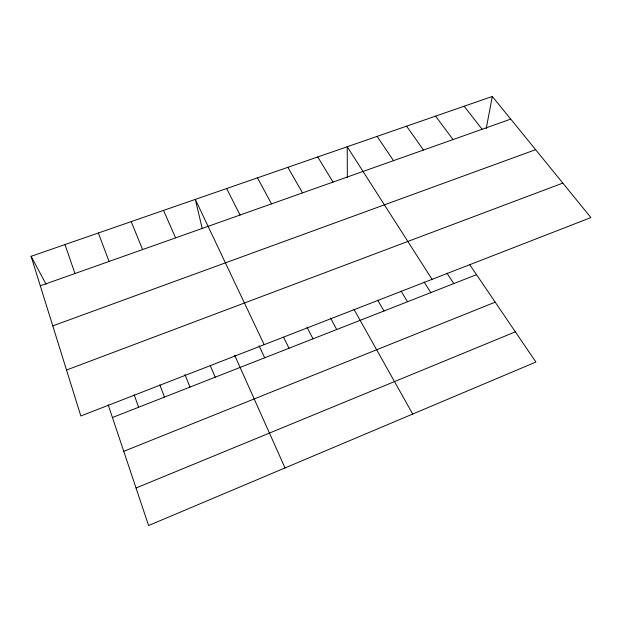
<?xml version="1.0" encoding="UTF-8"?>
<svg xmlns="http://www.w3.org/2000/svg" width="622" height="622" viewBox="0 0 622 622"><rect width="100%" height="100%" fill="white"/><g stroke="black" fill="none" stroke-linecap="round" stroke-linejoin="round"><path stroke-width="0.93" d="M486.194 128.746L492.29 96.472L31.1 256.303L80.837 415.978L590.9 217.576L492.29 96.472M136.031 488.006L515.366 331.837M123.755 451.331L495.198 302.16M112.434 417.517L476.522 274.675M66.523 370.02L562.817 183.086M52.769 325.866L535.604 149.669M40.29 285.809L510.732 119.121M464.144 106.222L482.097 129.267M435.579 116.127L453.018 139.569M406.578 126.173L423.496 150.026M469.517 264.373L535.892 362.051L148.596 525.528L108.212 404.891M377.134 136.381L393.501 160.655M446.961 273.151L453.803 283.585M432.08 279.348L347.231 146.745L347.34 177.55M424.126 282.03L430.813 292.612M401.019 291.018L407.542 301.74M317.764 156.954L333.011 182.09M377.632 300.115L383.984 310.977M287.854 167.318L302.51 192.898M353.965 309.321L412.689 414.058M257.477 177.845L271.534 203.876M330.484 317.951L336.712 329.528M31.1 256.303L46.114 284.316M306.957 327.094L312.998 338.827M226.633 188.536L240.061 215.025M283.562 337.202L288.997 348.242M264.179 344.666L195.316 199.39L202.22 228.507M259.04 345.723L264.7 357.774M234.649 355.209L285.031 467.938M163.5 210.415L175.614 237.861M210.329 365.697L215.204 377.196M131.188 221.619L142.601 249.554M184.952 374.53L189.998 387.086M159.807 384.824L164.465 397.1M98.354 232.993L109.052 261.442M134.173 394.799L138.62 407.247M64.999 244.555L74.959 273.524"/></g></svg>
